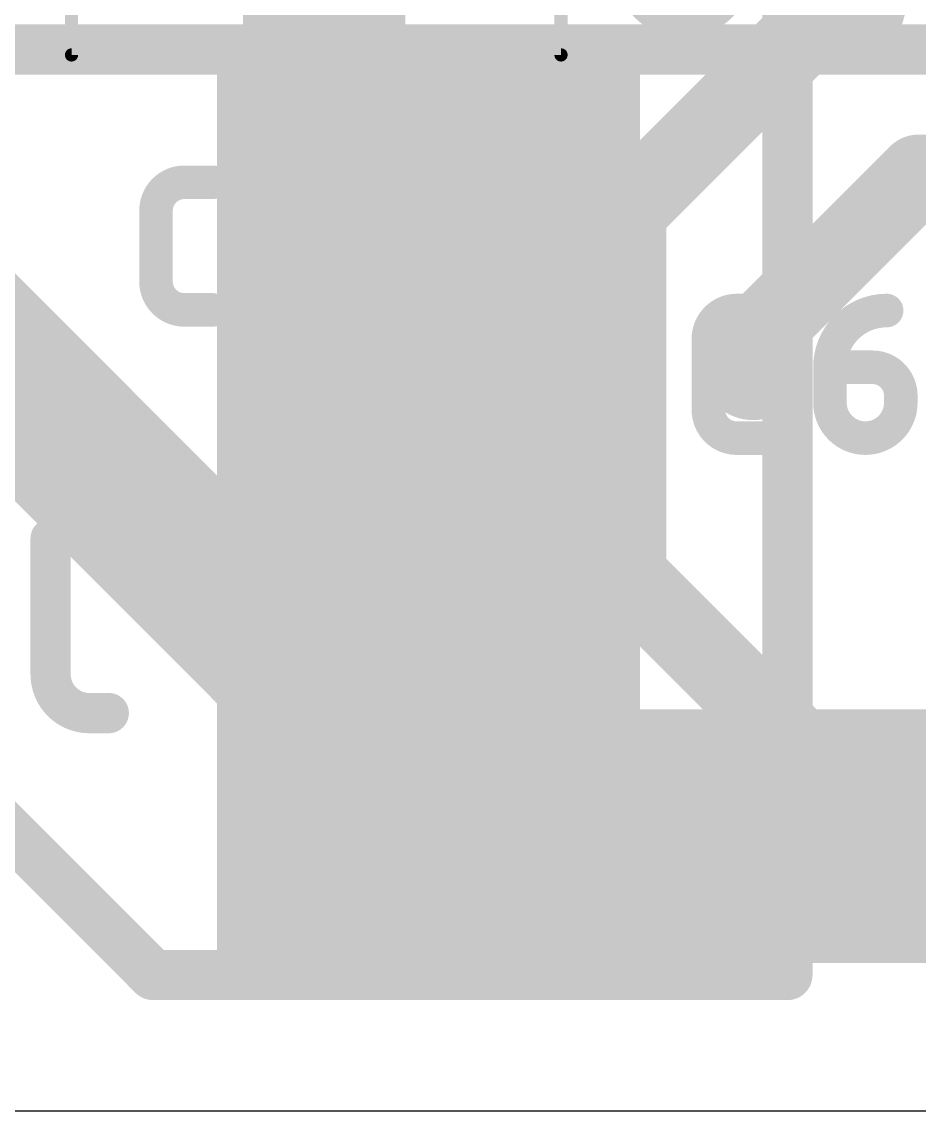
# Model space of a CAD drawing. Extents: x 23.6 to 57.9, y 14.1 to 54.9.
# Drawn here: x 28.503 to 31.899, y 14.085 to 18.205 of the extents above; entities that cross this region are included whole.
import ezdxf

# ---------------------------------------------------------------- set-up
doc = ezdxf.new("R2010")
doc.units = 0
for name, color, linetype in [('1', 12, 'CONTINUOUS'), ('15', 30, 'CONTINUOUS'), ('16', 132, 'CONTINUOUS'), ('18', 110, 'CONTINUOUS'), ('2', 41, 'CONTINUOUS'), ('20', 31, 'CONTINUOUS'), ('22', 253, 'CONTINUOUS'), ('25', 253, 'CONTINUOUS'), ('26', 253, 'CONTINUOUS'), ('39', 12, 'CONTINUOUS'), ('52', 253, 'CONTINUOUS')]:
    doc.layers.add(name, color=color, linetype=linetype)

# ---------------------------------------------------------------- blocks, each defined once
blk = doc.blocks.new('RECT')
blk.add_solid([(-0.5, -0.5), (0.5, -0.5), (-0.5, 0.5), (0.5, 0.5)])
blk = doc.blocks.new('ROUNDV')
at = {"const_width": 0.5}
blk.add_lwpolyline([(0, -0.25, 1), (0, 0.25, 1), (0, -0.25)], format="xyb", dxfattribs=at)

msp = doc.modelspace()

# ---------------------------------------------------------------- linework, layer by layer
at = {"layer": '1'}
for points, const_width in [([(29.7, 14.9), (29.7, 27.9)], 0.508), ([(30, 15.3), (25.5, 19.8)], 0.6096), ([(30.7896, 17.4896), (31.7, 18.4)], 0.3048), ([(31.8964, 17.6262), (31.2702, 17)], 0.3048), ([(32.6, 17.6262), (31.8964, 17.6262)], 0.3048), ([(30.7896, 16.1104), (30.7896, 17.4896)], 0.3048), ([(31.2702, 17), (31.2702, 16.9)], 0.3048), ([(31.6, 15.3), (30.7896, 16.1104)], 0.3048), ([(32.6, 15.3), (30, 15.3)], 0.6096), ([(32.6, 15.3), (31.6, 15.3)], 0.3048), ([(46.8, 14.9), (29.7, 14.9)], 0.508)]:
    msp.add_lwpolyline(points, dxfattribs=dict(at, const_width=const_width))
for points, const_width in [([(31.8964, 17.7024, 1), (31.8964, 17.55)], 0.1524), ([(31.9503, 17.5723, 1), (31.8425, 17.6801)], 0.1524), ([(30.8658, 17.4896, 1), (30.7134, 17.4896)], 0.1524), ([(30.7357, 17.5435, 1), (30.8435, 17.4357)], 0.1524), ([(31.3464, 17, 1), (31.194, 17)], 0.1524), ([(31.2163, 17.0539, 1), (31.3241, 16.9461)], 0.1524), ([(31.194, 16.9, 1), (31.3464, 16.9)], 0.1524), ([(30.8435, 16.1643, 1), (30.7357, 16.0565)], 0.1524), ([(30.7134, 16.1104, 1), (30.8658, 16.1104)], 0.1524), ([(30, 15.4524, 1), (30, 15.1476)], 0.3048), ([(29.8922, 15.1922, 1), (30.1078, 15.4078)], 0.3048), ([(31.6, 15.3762, 1), (31.6, 15.2238)], 0.1524), ([(31.5461, 15.2461, 1), (31.6539, 15.3539)], 0.1524), ([(29.7, 15.027, 1), (29.7, 14.773)], 0.254), ([(29.573, 14.9, 1), (29.827, 14.9)], 0.254)]:
    msp.add_lwpolyline(points, format="xyb", dxfattribs=dict(at, const_width=const_width))
at = {"layer": '15', "const_width": 0.19}
msp.add_lwpolyline([(25.4, 18.1), (32, 18.1)], dxfattribs=at)
at = {"layer": '2', "const_width": 0.19}
for points in [[(31.4, 25.8), (31.4, 14.6)], [(29, 14.6), (24.1, 19.5)], [(31.4, 14.6), (29, 14.6)]]:
    msp.add_lwpolyline(points, dxfattribs=at)
at = {"layer": '2', "const_width": 0.095}
for points in [[(29, 14.6475, 1), (29, 14.5525)], [(28.9664, 14.5664, 1), (29.0336, 14.6336)], [(31.4, 14.5525, 1), (31.4, 14.6475)], [(31.3525, 14.6, 1), (31.4475, 14.6)]]:
    msp.add_lwpolyline(points, format="xyb", dxfattribs=at)
at = {"layer": '20'}
msp.add_line((54.709, 14.085), (26.004, 14.085), dxfattribs=at)
at = {"layer": '22', "const_width": 0.0635}
msp.add_lwpolyline([(31.192, 14.8688, 1), (31.192, 14.8053)], format="xyb", dxfattribs=at)
at = {"layer": '22', "const_width": 0.127}
msp.add_lwpolyline([(31.192, 14.837), (35.692, 14.837)], dxfattribs=at)
at = {"layer": '25'}
for points, const_width in [([(31.9456, 18.8812), (31.7622, 18.2208)], 0.1524), ([(29.1178, 17.5981), (29.2251, 17.5981)], 0.127), ([(30.0193, 17.3836), (30.0193, 17.5981)], 0.127), ([(30.0193, 17.5981), (30.2874, 17.5981)], 0.127), ([(29.0106, 17.2227), (29.0106, 17.4909)], 0.127), ([(29.6986, 17.3836), (29.4707, 17.1155)], 0.127), ([(30.1802, 17.3836), (30.0193, 17.3836)], 0.127), ([(30.2874, 17.2227), (30.2874, 17.2764)], 0.127), ([(29.2251, 17.1155), (29.1178, 17.1155)], 0.127), ([(29.4707, 17.1155), (29.7388, 17.1155)], 0.127), ([(30.0193, 17.1155), (30.1802, 17.1155)], 0.127), ([(31.2082, 17.1131), (31.3154, 17.1131)], 0.127), ([(31.1009, 16.7377), (31.1009, 17.0059)], 0.127), ([(31.561, 16.8986), (31.7218, 16.8986)], 0.127), ([(31.561, 16.7646), (31.561, 16.8986)], 0.127), ([(31.8291, 16.7914), (31.8291, 16.7646)], 0.127), ([(31.3154, 16.6305), (31.2082, 16.6305)], 0.127), ([(30.1205, 15.0255), (30.1205, 15.5081)], 0.127), ([(30.1205, 15.5081), (30.2546, 15.5081)], 0.127), ([(31.2114, 15.2936), (31.2114, 15.5081)], 0.127), ([(31.2114, 15.5081), (31.4795, 15.5081)], 0.127), ([(30.8907, 15.2936), (30.6628, 15.0255)], 0.127), ([(31.3723, 15.2936), (31.2114, 15.2936)], 0.127), ([(30.2546, 15.24), (30.1205, 15.24)], 0.127), ([(30.3886, 15.0255), (30.2814, 15.24)], 0.127), ([(31.4795, 15.1327), (31.4795, 15.1864)], 0.127), ([(30.6628, 15.0255), (30.9309, 15.0255)], 0.127), ([(31.2114, 15.0255), (31.3723, 15.0255)], 0.127)]:
    msp.add_lwpolyline(points, dxfattribs=dict(at, const_width=const_width))
for points, const_width in [([(30.8228, 18.4042, 1), (31.1897, 18.4042)], 0.1524), ([(31.7254, 18.231, 1), (31.7989, 18.2106)], 0.0762), ([(29.1178, 17.5981, 0.4142), (29.0106, 17.4909)], 0.127), ([(29.1178, 17.6299, 1), (29.1178, 17.5664)], 0.0635), ([(29.1178, 17.5664, 1), (29.1178, 17.6298)], 0.0635), ([(29.2251, 17.5664, 1), (29.2251, 17.6299)], 0.0635), ([(29.6181, 17.5981, 0.3252), (29.4707, 17.4909)], 0.127), ([(29.7388, 17.4774, 0.4142), (29.6181, 17.5981)], 0.127), ([(29.6181, 17.6298, 1), (29.6181, 17.5663)], 0.0635), ([(29.6181, 17.5664, 1), (29.6181, 17.6298)], 0.0635), ([(30.051, 17.5981, 1), (29.9875, 17.5981)], 0.0635), ([(30.0193, 17.6299, 1), (30.0193, 17.5664)], 0.0635), ([(30.2874, 17.5664, 1), (30.2874, 17.6299)], 0.0635), ([(29.0423, 17.4909, 1), (28.9788, 17.4909)], 0.0635), ([(28.9788, 17.4909, 1), (29.0423, 17.4909)], 0.0635), ([(29.4405, 17.5006, 1), (29.5009, 17.4811)], 0.0635), ([(29.6986, 17.3836, 0.2053), (29.7388, 17.4774)], 0.127), ([(29.7705, 17.4774, 1), (29.707, 17.4774)], 0.0635), ([(29.707, 17.4774, 1), (29.7705, 17.4774)], 0.0635), ([(29.6767, 17.4066, 1), (29.7205, 17.3606)], 0.0635), ([(29.7227, 17.363, 1), (29.6744, 17.4042)], 0.0635), ([(30.0193, 17.4154, 1), (30.0193, 17.3519)], 0.0635), ([(30.1802, 17.4154, 1), (30.1802, 17.3519)], 0.0635), ([(30.2874, 17.2764, 0.4142), (30.1802, 17.3836)], 0.127), ([(30.1802, 17.3519, 1), (30.1802, 17.4154)], 0.0635), ([(29.9875, 17.3836, 1), (30.051, 17.3836)], 0.0635), ([(30.3192, 17.2764, 1), (30.2557, 17.2764)], 0.0635), ([(30.2557, 17.2764, 1), (30.3192, 17.2764)], 0.0635), ([(29.0106, 17.2227, 0.4142), (29.1178, 17.1155)], 0.127), ([(29.0423, 17.2227, 1), (28.9788, 17.2227)], 0.0635), ([(30.1802, 17.1155, 0.4142), (30.2874, 17.2227)], 0.127), ([(30.3192, 17.2227, 1), (30.2557, 17.2227)], 0.0635), ([(28.9788, 17.2227, 1), (29.0423, 17.2227)], 0.0635), ([(30.2557, 17.2227, 1), (30.3192, 17.2227)], 0.0635), ([(29.1178, 17.1472, 1), (29.1178, 17.0838)], 0.0635), ([(29.1178, 17.0838, 1), (29.1178, 17.1472)], 0.0635), ([(29.2251, 17.0838, 1), (29.2251, 17.1472)], 0.0635), ([(29.4465, 17.1361, 1), (29.4949, 17.0949)], 0.0635), ([(29.4707, 17.1472, 1), (29.4707, 17.0838)], 0.0635), ([(29.7388, 17.0838, 1), (29.7388, 17.1472)], 0.0635), ([(30.0193, 17.1472, 1), (30.0193, 17.0838)], 0.0635), ([(30.1802, 17.1472, 1), (30.1802, 17.0838)], 0.0635), ([(30.1802, 17.0838, 1), (30.1802, 17.1472)], 0.0635), ([(31.2082, 17.1131, 0.4142), (31.1009, 17.0059)], 0.127), ([(31.2082, 17.1448, 1), (31.2082, 17.0814)], 0.0635), ([(31.2082, 17.0814, 1), (31.2082, 17.1448)], 0.0635), ([(31.3154, 17.0814, 1), (31.3154, 17.1448)], 0.0635), ([(31.7755, 17.1131, 0.4142), (31.561, 16.8986)], 0.127), ([(31.7755, 17.0814, 1), (31.7755, 17.1448)], 0.0635), ([(31.1327, 17.0059, 1), (31.0692, 17.0059)], 0.0635), ([(31.0692, 17.0059, 1), (31.1327, 17.0059)], 0.0635), ([(31.5927, 16.8986, 1), (31.5292, 16.8986)], 0.0635), ([(31.561, 16.9304, 1), (31.561, 16.8669)], 0.0635), ([(31.8291, 16.7914, 0.4142), (31.7218, 16.8986)], 0.127), ([(31.7218, 16.9304, 1), (31.7218, 16.8669)], 0.0635), ([(31.7218, 16.8669, 1), (31.7218, 16.9304)], 0.0635), ([(31.5292, 16.8986, 1), (31.5927, 16.8986)], 0.0635), ([(31.8608, 16.7914, 1), (31.7973, 16.7914)], 0.0635), ([(31.5927, 16.7646, 1), (31.5292, 16.7646)], 0.0635), ([(31.561, 16.7646, 1), (31.8291, 16.7646)], 0.127), ([(31.8608, 16.7646, 1), (31.7973, 16.7646)], 0.0635), ([(31.7973, 16.7914, 1), (31.8608, 16.7914)], 0.0635), ([(31.1009, 16.7377, 0.4142), (31.2082, 16.6305)], 0.127), ([(31.1327, 16.7377, 1), (31.0692, 16.7377)], 0.0635), ([(31.0692, 16.7377, 1), (31.1327, 16.7377)], 0.0635), ([(31.5292, 16.7646, 1), (31.5927, 16.7646)], 0.0635), ([(31.7973, 16.7646, 1), (31.8608, 16.7646)], 0.0635), ([(31.2082, 16.6623, 1), (31.2082, 16.5988)], 0.0635), ([(31.2082, 16.5988, 1), (31.2082, 16.6623)], 0.0635), ([(31.3154, 16.5988, 1), (31.3154, 16.6623)], 0.0635), ([(30.1522, 15.5081, 1), (30.0887, 15.5081)], 0.0635), ([(30.1205, 15.5399, 1), (30.1205, 15.4764)], 0.0635), ([(30.2546, 15.24, 1), (30.2546, 15.5081)], 0.127), ([(30.2546, 15.5399, 1), (30.2546, 15.4764)], 0.0635), ([(30.2546, 15.4764, 1), (30.2546, 15.5399)], 0.0635), ([(30.8102, 15.5081, 0.3252), (30.6628, 15.4009)], 0.127), ([(30.9309, 15.3874, 0.4142), (30.8102, 15.5081)], 0.127), ([(30.8102, 15.5398, 1), (30.8102, 15.4763)], 0.0635), ([(30.8102, 15.4764, 1), (30.8102, 15.5398)], 0.0635), ([(31.2431, 15.5081, 1), (31.1796, 15.5081)], 0.0635), ([(31.2114, 15.5399, 1), (31.2114, 15.4764)], 0.0635), ([(31.4795, 15.4764, 1), (31.4795, 15.5399)], 0.0635), ([(30.8907, 15.2936, 0.2053), (30.9309, 15.3874)], 0.127), ([(30.9626, 15.3874, 1), (30.8991, 15.3874)], 0.0635), ([(30.6326, 15.4106, 1), (30.693, 15.3911)], 0.0635), ([(30.8991, 15.3874, 1), (30.9626, 15.3874)], 0.0635), ([(30.8688, 15.3166, 1), (30.9126, 15.2706)], 0.0635), ([(30.9148, 15.273, 1), (30.8665, 15.3142)], 0.0635), ([(31.2114, 15.3254, 1), (31.2114, 15.2619)], 0.0635), ([(31.4795, 15.1864, 0.4142), (31.3723, 15.2936)], 0.127), ([(31.3723, 15.3254, 1), (31.3723, 15.2619)], 0.0635), ([(31.3723, 15.2619, 1), (31.3723, 15.3254)], 0.0635), ([(30.1205, 15.2717, 1), (30.1205, 15.2082)], 0.0635), ([(30.2546, 15.2717, 1), (30.2546, 15.2082)], 0.0635), ([(30.3098, 15.2542, 1), (30.253, 15.2258)], 0.0635), ([(30.2546, 15.2082, 1), (30.2546, 15.2717)], 0.0635), ([(31.1796, 15.2936, 1), (31.2431, 15.2936)], 0.0635), ([(31.5113, 15.1864, 1), (31.4478, 15.1864)], 0.0635), ([(31.4478, 15.1864, 1), (31.5113, 15.1864)], 0.0635), ([(31.3723, 15.0255, 0.4142), (31.4795, 15.1327)], 0.127), ([(31.5113, 15.1327, 1), (31.4478, 15.1327)], 0.0635), ([(31.4478, 15.1327, 1), (31.5113, 15.1327)], 0.0635), ([(30.6628, 15.0573, 1), (30.6628, 14.9938)], 0.0635), ([(30.9309, 14.9938, 1), (30.9309, 15.0573)], 0.0635), ([(31.2114, 15.0573, 1), (31.2114, 14.9938)], 0.0635), ([(31.3723, 15.0573, 1), (31.3723, 14.9938)], 0.0635), ([(31.3723, 14.9938, 1), (31.3723, 15.0573)], 0.0635), ([(30.0887, 15.0255, 1), (30.1522, 15.0255)], 0.0635), ([(30.3602, 15.0113, 1), (30.417, 15.0397)], 0.0635), ([(30.6386, 15.0461, 1), (30.687, 15.0049)], 0.0635)]:
    msp.add_lwpolyline(points, format="xyb", dxfattribs=dict(at, const_width=const_width))
at = {"layer": '26', "const_width": 0.1524}
for points in [[(28.6117, 16.2509), (28.6117, 15.7373)], [(28.7584, 15.5906), (28.8318, 15.5906)]]:
    msp.add_lwpolyline(points, dxfattribs=at)
at = {"layer": '26'}
for points, const_width in [([(28.6498, 16.2509, 1), (28.5736, 16.2509)], 0.0762), ([(28.6117, 15.7373, 0.4142), (28.7584, 15.5905)], 0.1524), ([(28.6498, 15.7373, 1), (28.5736, 15.7373)], 0.0762), ([(28.5736, 15.7373, 1), (28.6498, 15.7373)], 0.0762), ([(28.7584, 15.6287, 1), (28.7584, 15.5525)], 0.0762), ([(28.7584, 15.5524, 1), (28.7584, 15.6286)], 0.0762), ([(28.8318, 15.5525, 1), (28.8318, 15.6287)], 0.0762)]:
    msp.add_lwpolyline(points, format="xyb", dxfattribs=dict(at, const_width=const_width))
at = {"layer": '39', "const_width": 0.05}
for points in [[(28.6908, 18.9322), (28.6908, 18.0798)], [(30.5432, 18.0798), (30.5432, 18.9322)], [(28.6908, 18.0798), (30.5432, 18.0798)]]:
    msp.add_lwpolyline(points, dxfattribs=at)
at = {"layer": '39', "const_width": 0.025}
for points in [[(28.6908, 18.0923, 1), (28.6908, 18.0673)], [(28.6783, 18.0798, 1), (28.7033, 18.0798)], [(30.5307, 18.0798, 1), (30.5557, 18.0798)], [(30.5432, 18.0673, 1), (30.5432, 18.0923)]]:
    msp.add_lwpolyline(points, format="xyb", dxfattribs=at)
at = {"layer": '52', "const_width": 0.2032}
for points in [[(29.442, 22.337), (29.442, 14.837)], [(29.442, 14.837), (37.442, 14.837)]]:
    msp.add_lwpolyline(points, dxfattribs=at)
at = {"layer": '52', "const_width": 0.1016}
for points in [[(29.442, 14.8878, 1), (29.442, 14.7862)], [(29.3912, 14.837, 1), (29.4928, 14.837)]]:
    msp.add_lwpolyline(points, format="xyb", dxfattribs=at)

# ---------------------------------------------------------------- block references
at = {"layer": '16', "xscale": 3.4, "yscale": 1.6, "rotation": 270}
msp.add_blockref('RECT', (30.042, 16.337), dxfattribs=at)
at = {"layer": '18', "xscale": 0.4024, "yscale": 0.4024}
msp.add_blockref('ROUNDV', (31.2702, 16.9), dxfattribs=at)
msp.add_blockref('ROUNDV', (31.2702, 16.9), dxfattribs=at)

doc.saveas('drawing.dxf')
